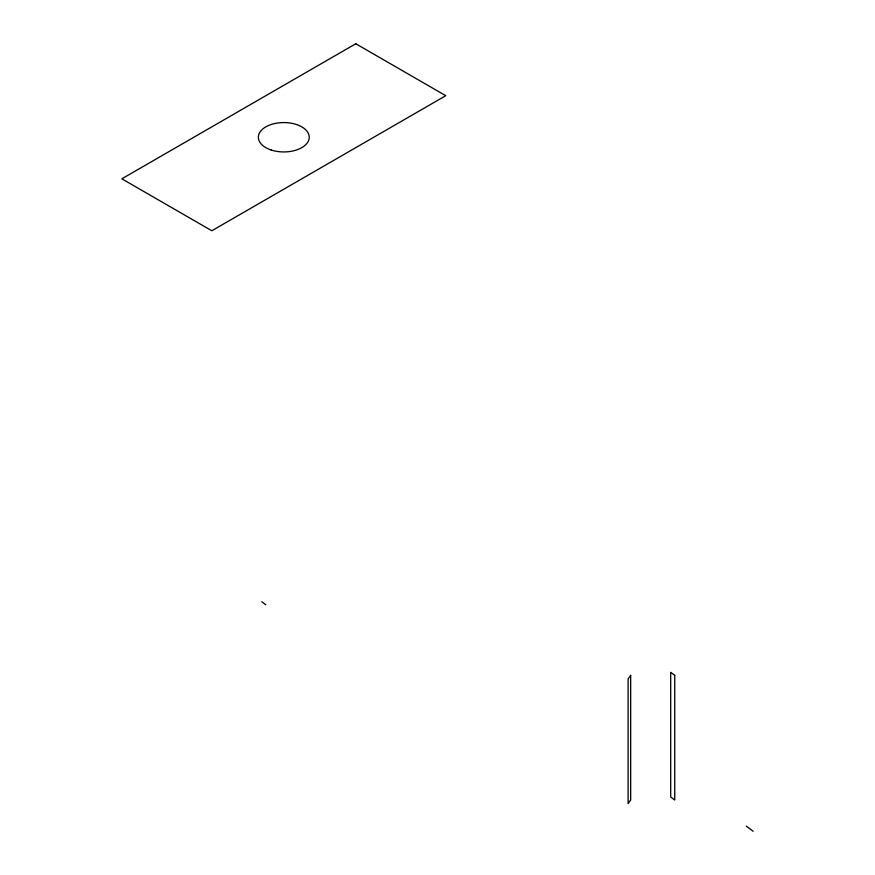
<?xml version="1.0" encoding="UTF-8"?>
<svg xmlns="http://www.w3.org/2000/svg" width="875" height="875" viewBox="0 0 875 875"><rect width="100%" height="100%" fill="white"/><g stroke="black" fill="none" stroke-linecap="round" stroke-linejoin="round"><path stroke-width="1.31" d="M746.277 826.077L753.156 831.25M261.767 601.737L265.803 604.778M630.667 675.358L628.119 678.902L628.119 803.578L630.667 800.034L630.667 675.358M355.786 43.75L121.844 178.817L211.827 230.759L445.758 95.692L355.786 43.75M674.745 675.358L670.698 672.317L670.698 796.983L674.745 800.034L674.745 675.358M271.075 149.975A25.452 14.689 0 0 0 309.247 137.255A25.452 14.689 0 0 0 271.075 124.534A25.452 14.689 0 0 0 271.075 149.975"/></g></svg>
